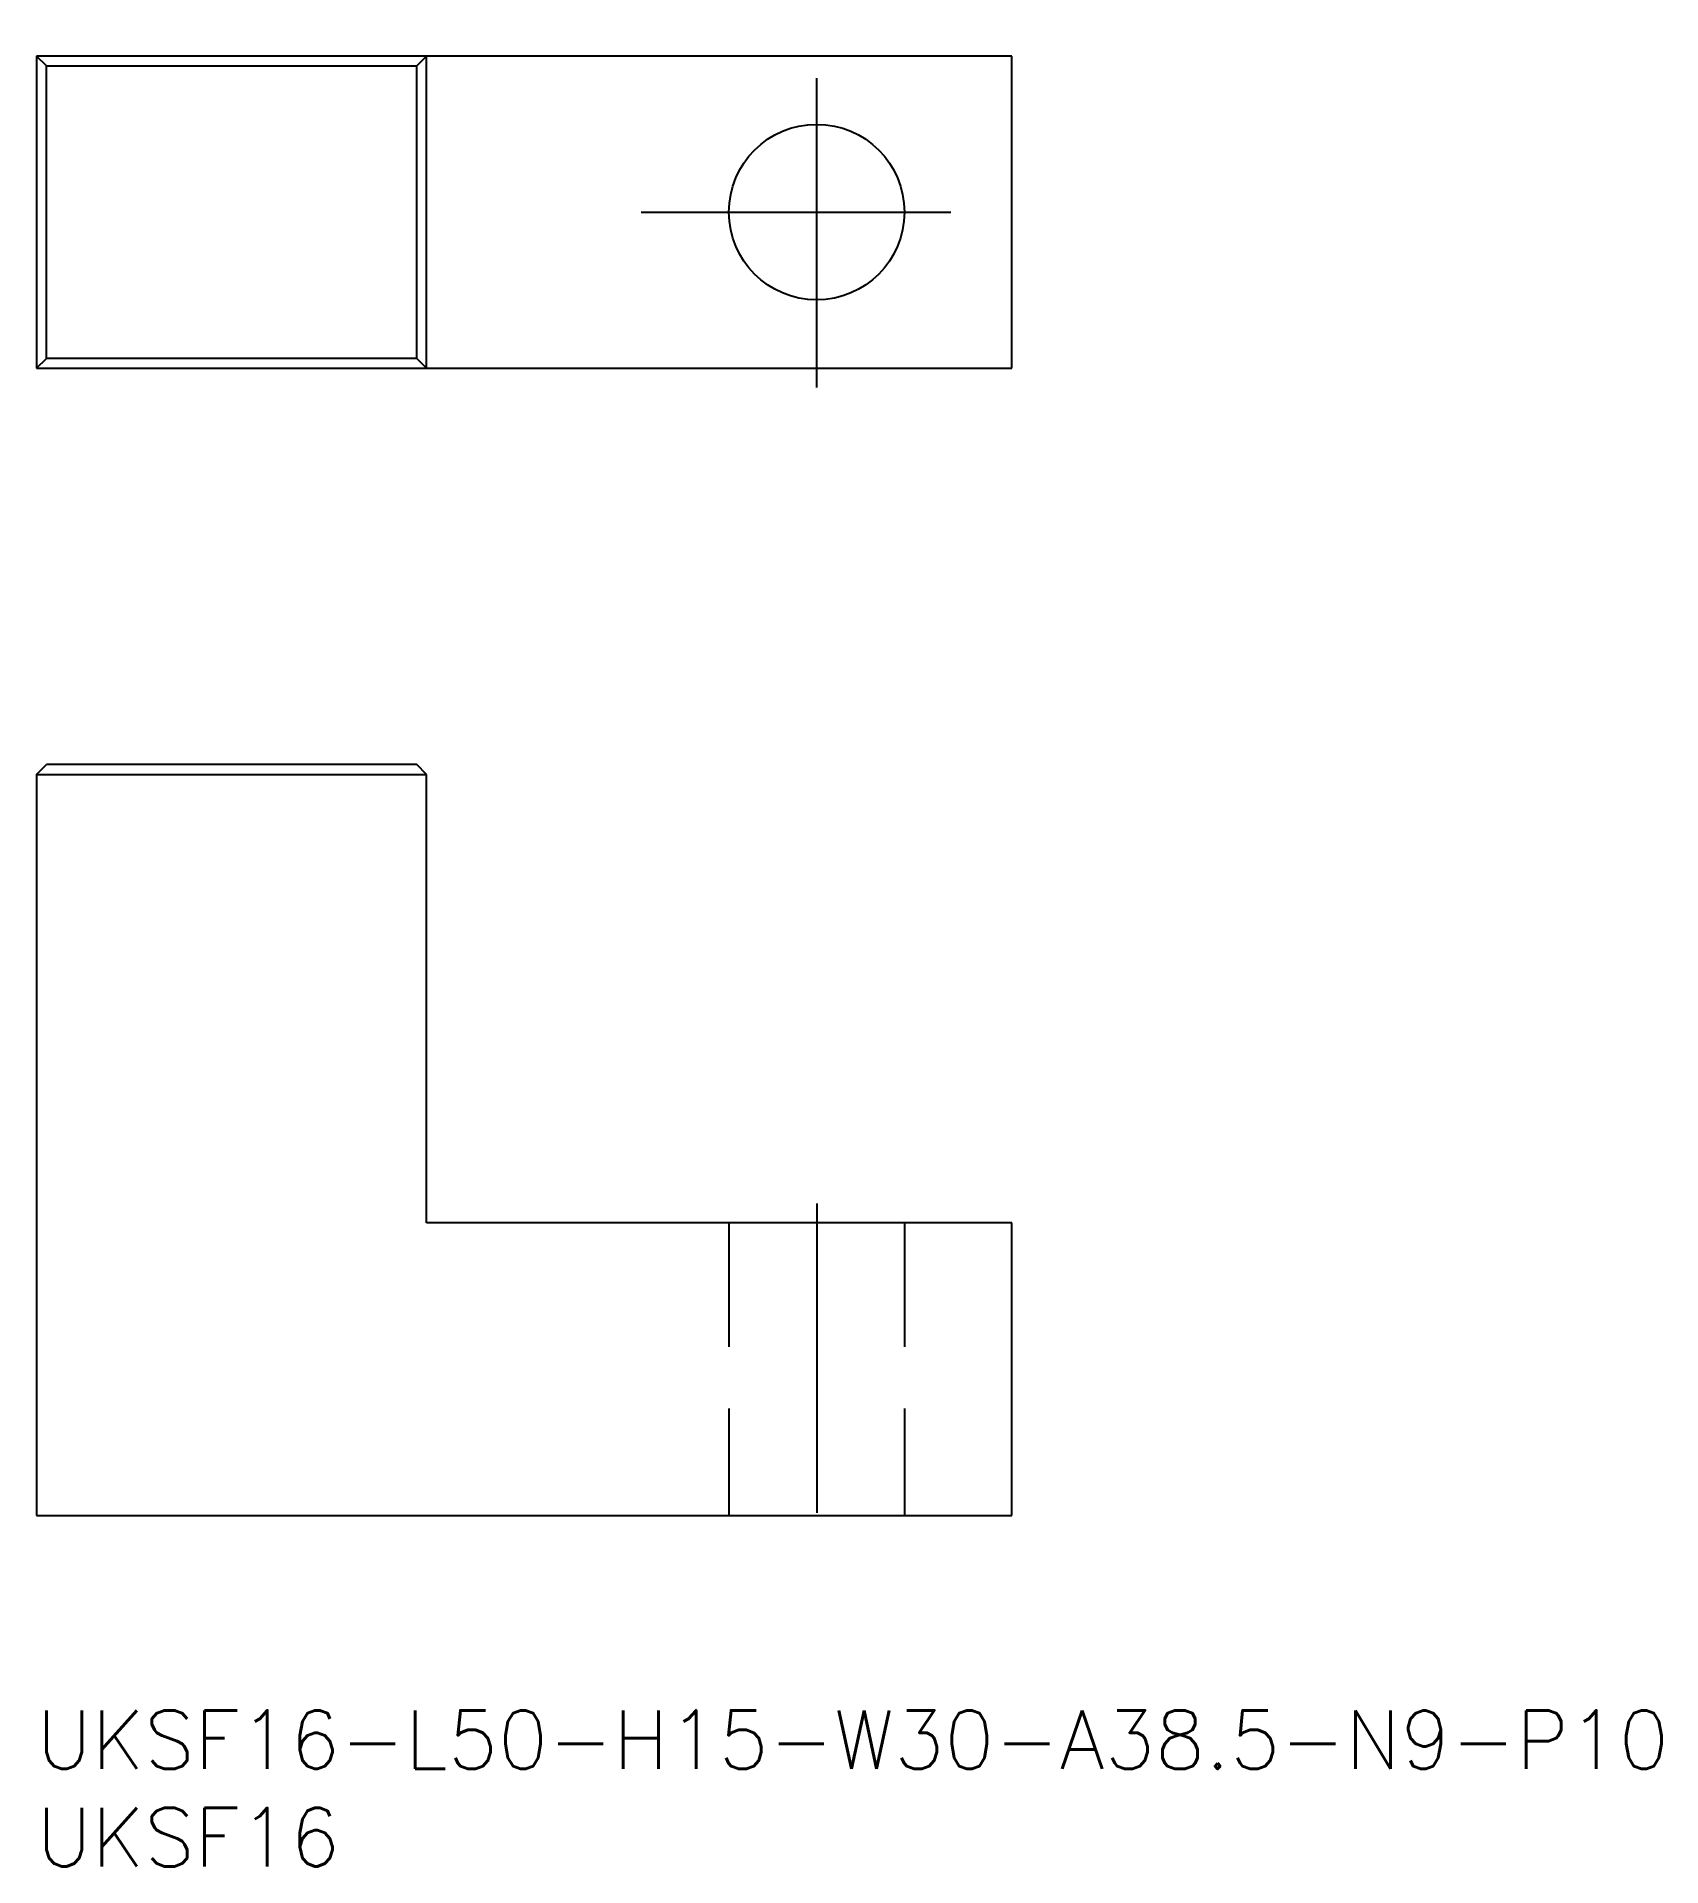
# Model space of a CAD drawing. Extents: x 0 to 83.3, y -8 to 85.8.
import ezdxf

# ---------------------------------------------------------------- set-up
doc = ezdxf.new("R2010")
doc.units = 0
doc.header["$LTSCALE"] = 0.5
doc.linetypes.add('CENTER', pattern=[50.8, 31.75, -6.35, 6.35, -6.35])
doc.linetypes.add('DASHED', pattern=[19.05, 12.7, -6.35])
for name, color, linetype in [('MSM_CENTER', 1, 'CENTER'), ('MSM_CONTINUOUS', 7, 'CONTINUOUS'), ('MSM_DASHED', 4, 'DASHED'), ('MSM_PART_NUMBER', 7, 'CONTINUOUS')]:
    doc.layers.add(name, color=color, linetype=linetype)
doc.styles.get("Standard").update_dxf_attribs({"font": 'txt.shx', "height": 3, "bigfont": 'bigfont.shx'})

msp = doc.modelspace()

# ---------------------------------------------------------------- linework, layer by layer
at = {"layer": 'MSM_CENTER'}
for p, q in [((40, 67.831), (40, 85.831)), ((31, 76.831), (49, 76.831)), ((40, 26), (40, 9))]:
    msp.add_line(p, q, dxfattribs=at)
at = {"layer": 'MSM_CONTINUOUS'}
for p, q in [((50, 84.831), (0, 84.831)), ((0, 84.831), (0, 68.831)), ((0.5, 84.331), (0, 84.831)), ((20, 84.831), (19.5, 84.331)), ((20, 68.831), (20, 84.831)), ((50, 68.831), (50, 84.831)), ((0.5, 84.331), (19.5, 84.331)), ((0.5, 69.331), (0.5, 84.331)), ((19.5, 69.331), (19.5, 84.331)), ((0, 68.831), (0.5, 69.331)), ((0, 68.831), (50, 68.831)), ((19.5, 69.331), (0.5, 69.331)), ((20, 68.831), (19.5, 69.331)), ((0, 48), (0.5, 48.5)), ((0, 48), (0, 10)), ((0, 48), (20, 48)), ((19.5, 48.5), (0.5, 48.5)), ((20, 48), (19.5, 48.5)), ((20, 25), (20, 48)), ((50, 25), (20, 25)), ((50, 10), (50, 25)), ((0, 10), (50, 10))]:
    msp.add_line(p, q, dxfattribs=at)
msp.add_circle((40, 76.831), 4.5, dxfattribs=at)
at = {"layer": 'MSM_DASHED'}
for p, q in [((35.5, 25), (35.5, 10)), ((44.5, 25), (44.5, 10))]:
    msp.add_line(p, q, dxfattribs=at)

# ---------------------------------------------------------------- texts
at = {"layer": 'MSM_PART_NUMBER'}
for s, p in [('UKSF16-L50-H15-W30-A38.5-N9-P10', (0, -3)), ('UKSF16', (0, -8))]:
    msp.add_text(s, height=3, dxfattribs=at).set_placement(p)

doc.saveas('drawing.dxf')
